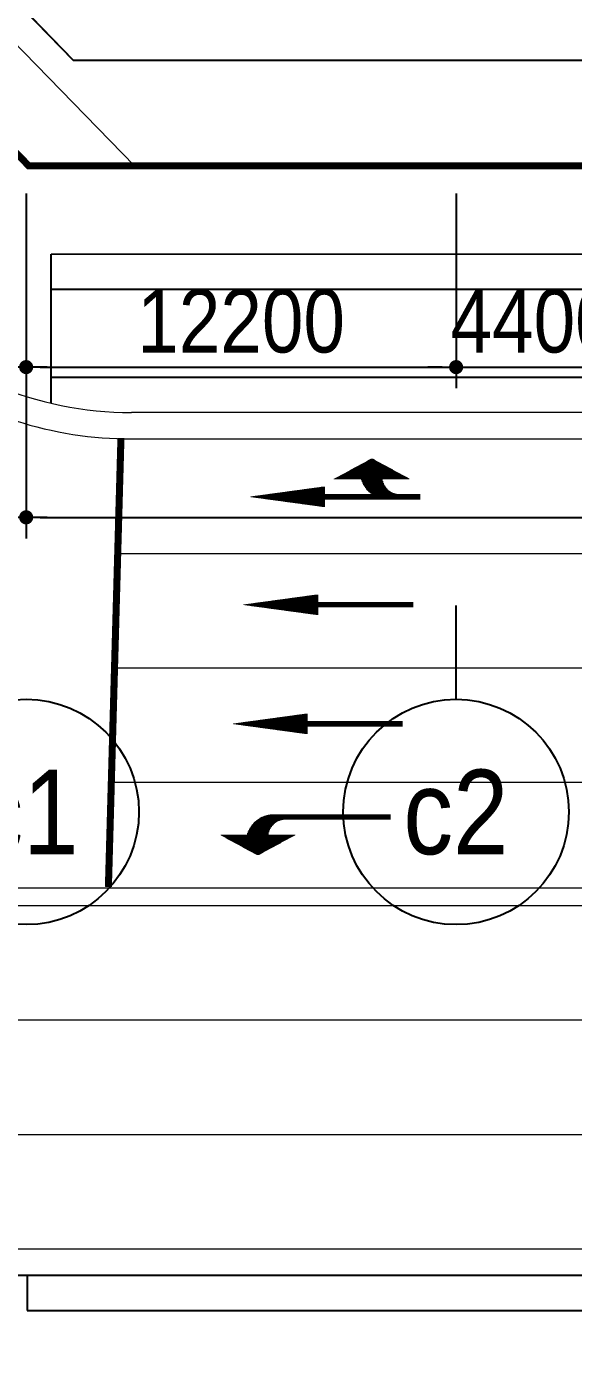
# Model space of a CAD drawing. Header units: millimetres. Extents: x 75184266 to 76346726, y -35850126 to -33679385.
# Drawn here: x 75298497 to 75314012, y -35038862 to -35001126 of the extents above; entities that cross this region are included whole.
import ezdxf
from ezdxf.enums import TextEntityAlignment as Align
from ezdxf.xclip import XClip

# ---------------------------------------------------------------- set-up
doc = ezdxf.new("R2010")
doc.units = ezdxf.units.MM
doc.header["$LTSCALE"] = 50
doc.header["$MEASUREMENT"] = 0
doc.header["$XCLIPFRAME"] = 2
doc.header["$PDMODE"] = 1
doc.header["$PDSIZE"] = -3
for name, pattern in [('PHANTOM2', [1.25, 0.625, -0.125, 0.125, -0.125, 0.125, -0.125]), ('XR-B1$0$XR-지하3층$0$HID1', [2.3, 1.5, -0.8]), ('XR-B1$0$XR-지하3층$0$PHANTOM2', [1.25, 0.625, -0.125, 0.125, -0.125, 0.125, -0.125]), ('XR-지하3층$0$ANYANG1', [11.5, 6, -1, 1, -1.5, 1, -1]), ('XR-지하3층$0$HID1', [2.3, 1.5, -0.8]), ('XR-지하3층$0$L2-2', [2.5, 1, -1.5]), ('XR-지하3층$0$PHANTOM2', [1.25, 0.625, -0.125, 0.125, -0.125, 0.125, -0.125])]:
    doc.linetypes.add(name, pattern=pattern)
doc.layers.get('0').update_dxf_attribs({"linetype": 'CONTINUOUS'})
doc.layers.get('Defpoints').update_dxf_attribs({"color": 51, "linetype": 'CONTINUOUS'})
for name, color, linetype in [('XR-B1$0$XR-지하3층$0$-L-land1', 6, 'CONTINUOUS'), ('XR-지하3층$0$-L-land1', 6, 'CONTINUOUS'), ('XR-지하3층$0$0MARK', 7, 'CONTINUOUS'), ('XR-지하3층$0$보도라인', 7, 'CONTINUOUS')]:
    doc.layers.add(name, color=color, linetype=linetype)
for name, color, linetype, plot in [('XR-B1$0$XR-지하3층$0$DEFPOINT', 142, 'CONTINUOUS', False), ('XR-지하3층$0$DEFPOINT', 142, 'CONTINUOUS', False), ('건축', 8, 'CONTINUOUS', False)]:
    doc.layers.add(name, color=color, linetype=linetype, plot=plot)
for name, color, linetype, lineweight in [('XR-지하3층$0$$-길가장자리선', 7, 'CONTINUOUS', 0), ('XR-지하3층$0$$-정지선', 6, 'CONTINUOUS', 0), ('XR-지하3층$0$$-중앙선', 7, 'CONTINUOUS', 0), ('XR-지하3층$0$$-차로분리', 7, 'CONTINUOUS', 0), ('XR-지하3층$0$0_plan', 7, 'CONTINUOUS', 0)]:
    doc.layers.add(name, color=color, linetype=linetype, lineweight=lineweight)
doc.styles.add('XR-지하3층$0$20110829_평면도_면적조정$0$돋움', font='')
doc.styles.add('XR-지하3층$0$돋움', font='', dxfattribs={"width": 0.9})
doc.styles.get('XR-지하3층$0$20110829_평면도_면적조정$0$돋움').set_extended_font_data('Dotum')
doc.styles.get('XR-지하3층$0$돋움').set_extended_font_data('Dotum')
doc.dimstyles.new('XR-지하3층$0$20110829_평면도_면적조정$0$std_style', dxfattribs={"dimscale": 400, "dimtxt": 3, "dimasz": 1, "dimexe": 1.5, "dimexo": 2, "dimgap": 1, "dimtad": 1, "dimtoh": 1, "dimdec": 0, "dimzin": 0, "dimdsep": 46, "dimtxsty": 'XR-지하3층$0$돋움', "dimblk": 'XR-지하3층$0$20110829_평면도_면적조정$0$01420DDOT01', "dimblk1": 'XR-지하3층$0$20110829_평면도_면적조정$0$01420DDOT01', "dimblk2": 'XR-지하3층$0$20110829_평면도_면적조정$0$01420DDOT01', "dimcen": 2.5, "dimdle": 8, "dimclrd": 256, "dimclre": 256, "dimclrt": 256, "dimadec": 0, "dimazin": 0, "dimtfac": 1, "dimtdec": 0, "dimtix": 1, "dimtmove": 2, "dimatfit": 3, "dimldrblk": 'XR-지하3층$0$20110829_평면도_면적조정$0$_ClosedBlank', "dimfxl": 1, "dimtolj": 1, "dimtzin": 0, "dimlwd": -1, "dimlwe": -1, "dimarcsym": 0})

# ---------------------------------------------------------------- blocks, each defined once
blk = doc.blocks.new('XR-지하3층$0$20110829_평면도_면적조정$0$01420DDOT01')
blk.add_line((-1.5, 0), (1.5, 0))
at = {"const_width": 0.5}
blk.add_lwpolyline([(-0.25, 0, 1), (0.25, 0, 1)], format="xyb", close=True, dxfattribs=at)
blk = doc.blocks.new('*D260')
at = {"layer": 'Defpoints', "color": 0, "transparency": 16777216}
for p in [(75298484, -35005069, 0), (75310684, -35005069, 0), (75310684, -35010796)]:
    blk.add_point(p, dxfattribs=at)
at = {"layer": '건축'}
for p, q in [((75298484, -35005869), (75298484, -35011396)), ((75310684, -35005869), (75310684, -35011396)), ((75298884, -35010796), (75310284, -35010796))]:
    blk.add_line(p, q, dxfattribs=at)
at = {"layer": '건축', "xscale": 400, "yscale": 400, "zscale": 400, "rotation": 180}
blk.add_blockref('XR-지하3층$0$20110829_평면도_면적조정$0$01420DDOT01', (75298484, -35010796), dxfattribs=at)
at = {"layer": '건축', "xscale": 400, "yscale": 400, "zscale": 400}
blk.add_blockref('XR-지하3층$0$20110829_평면도_면적조정$0$01420DDOT01', (75310684, -35010796), dxfattribs=at)
at = {"layer": '건축', "insert": (75304584, -35009494), "char_height": 1800, "attachment_point": 5, "style": 'XR-지하3층$0$돋움'}
blk.add_mtext('\\A1;12200', dxfattribs=at)
blk = doc.blocks.new('XR-지하3층$0$20110829_평면도_면적조정$0$_ClosedBlank')
at = {"color": 0, "linetype": 'ByBlock', "lineweight": -2}
for p, q in [((-1, 0.167), (0, 0)), ((-1, 0.167), (-1, -0.167)), ((0, 0), (-1, -0.167))]:
    blk.add_line(p, q, dxfattribs=at)
blk = doc.blocks.new('*D261')
at = {"layer": 'Defpoints', "color": 0, "transparency": 16777216}
for p in [(75298484, -35005069, 0), (75424584, -35005069, 0), (75424584, -35015062)]:
    blk.add_point(p, dxfattribs=at)
at = {"layer": '건축'}
for p, q in [((75298484, -35005869), (75298484, -35015662)), ((75424584, -35005869), (75424584, -35015662)), ((75298884, -35015062), (75424184, -35015062))]:
    blk.add_line(p, q, dxfattribs=at)
at = {"layer": '건축', "xscale": 400, "yscale": 400, "zscale": 400, "rotation": 180}
blk.add_blockref('XR-지하3층$0$20110829_평면도_면적조정$0$01420DDOT01', (75298484, -35015062), dxfattribs=at)
at = {"layer": '건축', "xscale": 400, "yscale": 400, "zscale": 400}
blk.add_blockref('XR-지하3층$0$20110829_평면도_면적조정$0$01420DDOT01', (75424584, -35015062), dxfattribs=at)
at = {"layer": '건축', "insert": (75361534, -35013761), "char_height": 1800, "attachment_point": 5, "style": 'XR-지하3층$0$돋움'}
blk.add_mtext('\\A1;126100', dxfattribs=at)
blk = doc.blocks.new('*D279')
at = {"layer": 'Defpoints', "color": 0, "transparency": 16777216}
for p in [(75310684, -35005069, 0), (75315084, -35005069, 0), (75315084, -35010796)]:
    blk.add_point(p, dxfattribs=at)
at = {"layer": '건축'}
for p, q in [((75310684, -35005869), (75310684, -35011396)), ((75315084, -35005869), (75315084, -35011396)), ((75310284, -35010796), (75309884, -35010796)), ((75310684, -35010796), (75315084, -35010796)), ((75315484, -35010796), (75315884, -35010796))]:
    blk.add_line(p, q, dxfattribs=at)
at = {"layer": '건축', "xscale": 400, "yscale": 400, "zscale": 400}
blk.add_blockref('XR-지하3층$0$20110829_평면도_면적조정$0$01420DDOT01', (75310684, -35010796), dxfattribs=at)
at = {"layer": '건축', "xscale": 400, "yscale": 400, "zscale": 400, "rotation": 180}
blk.add_blockref('XR-지하3층$0$20110829_평면도_면적조정$0$01420DDOT01', (75315084, -35010796), dxfattribs=at)
at = {"layer": '건축', "insert": (75312884, -35009494), "char_height": 1800, "attachment_point": 5, "style": 'XR-지하3층$0$돋움'}
blk.add_mtext('\\A1;4400', dxfattribs=at)
blk = doc.blocks.new('11111111')
at = {"layer": 'XR-B1$0$XR-지하3층$0$-L-land1', "color": 1, "linetype": 'XR-B1$0$XR-지하3층$0$PHANTOM2', "ltscale": 200, "true_color": 0xfb0404}
blk.add_lwpolyline([(77063562, -34333155), (77066587, -34318155), (77066649, -34281009), (77069707, -34246009), (77069739, -34226894), (76980173, -34220244), (76854435, -34210909, -0.115118), (76806437, -34235824), (76800088, -34243550), (76796571, -34369510), (76803542, -34376679), (76934489, -34376677), (76959481, -34372677), (76989487, -34372677), (77004494, -34373677), (77052897, -34373675), (77063512, -34363078)], format="xyb", close=True, dxfattribs=at)
at = {"layer": 'XR-B1$0$XR-지하3층$0$DEFPOINT', "linetype": 'XR-B1$0$XR-지하3층$0$HID1', "ltscale": 50}
blk.add_lwpolyline([(77060562, -34332853), (77063587, -34317853), (77063649, -34280876), (77066707, -34245876), (77066734, -34229679), (76979951, -34223236), (76855438, -34213992, -0.110486), (76808135, -34238483), (76803058, -34244661), (76799605, -34368327), (76804810, -34373679), (76934251, -34373677), (76959243, -34369677), (76989587, -34369677), (77004594, -34370677), (77051655, -34370675), (77060514, -34361831)], format="xyb", close=True, dxfattribs=at)
blk = doc.blocks.new('*X51')
at = {"color": 0}
for p, q in [((812.6, 945), (817.4, 945)), ((812.9, 946.9), (817.2, 946.9)), ((813.1, 948.8), (816.9, 948.8)), ((813.4, 950.6), (816.7, 950.6)), ((813.6, 952.5), (816.4, 952.5)), ((813.9, 954.4), (816.2, 954.4)), ((814.2, 956.2), (815.9, 956.2)), ((814.4, 958.1), (815.7, 958.1)), ((814.7, 960), (815.4, 960)), ((814.9, 961.9), (815.1, 961.9)), ((807.2, 905.6), (822.8, 905.6)), ((807.5, 907.5), (822.6, 907.5)), ((807.8, 909.4), (822.3, 909.4)), ((808, 911.2), (822, 911.2)), ((808.3, 913.1), (821.8, 913.1)), ((808.5, 915), (821.5, 915)), ((808.8, 916.9), (821.3, 916.9)), ((809, 918.8), (821, 918.8)), ((809.3, 920.6), (820.8, 920.6)), ((809.5, 922.5), (820.5, 922.5)), ((809.8, 924.4), (820.3, 924.4)), ((810.1, 926.2), (820, 926.2)), ((810.3, 928.1), (819.7, 928.1)), ((810.6, 930), (819.5, 930)), ((810.8, 931.9), (819.2, 931.9)), ((811.1, 933.8), (819, 933.8)), ((811.3, 935.6), (818.7, 935.6)), ((811.6, 937.5), (818.5, 937.5)), ((811.9, 939.4), (818.2, 939.4)), ((812.1, 941.2), (818, 941.2)), ((812.4, 943.1), (817.7, 943.1)), ((801.9, 866.2), (828.2, 866.2)), ((802.1, 868.1), (827.9, 868.1)), ((802.4, 870), (827.7, 870)), ((802.6, 871.9), (827.4, 871.9)), ((802.9, 873.8), (827.2, 873.8)), ((803.2, 875.6), (826.9, 875.6)), ((803.4, 877.5), (826.7, 877.5)), ((803.7, 879.4), (826.4, 879.4)), ((803.9, 881.2), (826.1, 881.2)), ((804.2, 883.1), (825.9, 883.1)), ((804.4, 885), (825.6, 885)), ((804.7, 886.9), (825.4, 886.9)), ((804.9, 888.8), (825.1, 888.8)), ((805.2, 890.6), (824.9, 890.6)), ((805.5, 892.5), (824.6, 892.5)), ((805.7, 894.4), (824.3, 894.4)), ((806, 896.2), (824.1, 896.2)), ((806.2, 898.1), (823.8, 898.1)), ((806.5, 900), (823.6, 900)), ((806.7, 901.9), (823.3, 901.9)), ((807, 903.8), (823.1, 903.8)), ((796.5, 826.9), (833.6, 826.9)), ((796.8, 828.7), (833.3, 828.7)), ((797, 830.6), (833, 830.6)), ((797.3, 832.5), (832.8, 832.5)), ((797.5, 834.4), (832.5, 834.4)), ((797.8, 836.2), (832.3, 836.2)), ((798, 838.1), (832, 838.1)), ((798.3, 840), (831.8, 840)), ((798.6, 841.9), (831.5, 841.9)), ((798.8, 843.8), (831.3, 843.8)), ((799.1, 845.6), (831, 845.6)), ((799.3, 847.5), (830.7, 847.5)), ((799.6, 849.4), (830.5, 849.4)), ((799.8, 851.2), (830.2, 851.2)), ((800.1, 853.1), (830, 853.1)), ((800.3, 855), (829.7, 855)), ((800.6, 856.9), (829.5, 856.9)), ((800.9, 858.8), (829.2, 858.8)), ((801.1, 860.6), (829, 860.6)), ((801.4, 862.5), (828.7, 862.5)), ((801.6, 864.4), (828.4, 864.4)), ((791.1, 787.5), (838.9, 787.5)), ((791.4, 789.4), (838.7, 789.4)), ((791.7, 791.2), (838.4, 791.2)), ((791.9, 793.1), (838.2, 793.1)), ((792.2, 795), (837.9, 795)), ((792.4, 796.9), (837.6, 796.9)), ((792.7, 798.7), (837.4, 798.7)), ((792.9, 800.6), (837.1, 800.6)), ((793.2, 802.5), (836.9, 802.5)), ((793.4, 804.4), (836.6, 804.4)), ((793.7, 806.2), (836.4, 806.2)), ((794, 808.1), (836.1, 808.1)), ((794.2, 810), (835.9, 810)), ((794.5, 811.9), (835.6, 811.9)), ((794.7, 813.7), (835.3, 813.7)), ((795, 815.6), (835.1, 815.6)), ((795.2, 817.5), (834.8, 817.5)), ((795.5, 819.4), (834.6, 819.4)), ((795.7, 821.2), (834.3, 821.2)), ((796, 823.1), (834.1, 823.1)), ((796.3, 825), (833.8, 825)), ((785.8, 748.1), (844.3, 748.1)), ((786, 750), (844, 750)), ((786.3, 751.9), (843.8, 751.9)), ((786.5, 753.8), (843.5, 753.8)), ((786.8, 755.6), (843.3, 755.6)), ((787, 757.5), (843, 757.5)), ((787.3, 759.4), (842.8, 759.4)), ((787.6, 761.2), (842.5, 761.2)), ((787.8, 763.1), (842.2, 763.1)), ((788.1, 765), (842, 765)), ((788.3, 766.9), (841.7, 766.9)), ((788.6, 768.8), (841.5, 768.8)), ((788.8, 770.6), (841.2, 770.6)), ((789.1, 772.5), (841, 772.5)), ((789.4, 774.4), (840.7, 774.4)), ((789.6, 776.2), (840.5, 776.2)), ((789.9, 778.1), (840.2, 778.1)), ((790.1, 780), (839.9, 780)), ((790.4, 781.9), (839.7, 781.9)), ((790.6, 783.8), (839.4, 783.8)), ((790.9, 785.6), (839.2, 785.6)), ((785.3, 744.4), (844.8, 744.4)), ((785.5, 746.2), (844.5, 746.2)), ((807.5, 742.5), (822.5, 742.5)), ((807.5, 740.6), (822.5, 740.6)), ((807.5, 738.8), (822.5, 738.8)), ((807.5, 736.9), (822.5, 736.9)), ((807.5, 735), (822.5, 735)), ((807.5, 733.1), (822.5, 733.1)), ((807.5, 731.2), (822.5, 731.2)), ((807.5, 729.4), (822.5, 729.4)), ((807.5, 727.5), (822.5, 727.5)), ((807.5, 725.6), (822.5, 725.6)), ((807.5, 723.7), (822.5, 723.7)), ((807.5, 721.9), (822.5, 721.9)), ((807.5, 720), (822.5, 720)), ((807.5, 718.1), (822.5, 718.1)), ((807.5, 716.2), (822.5, 716.2)), ((807.5, 714.4), (822.5, 714.4)), ((807.5, 712.5), (822.5, 712.5)), ((807.5, 710.6), (822.5, 710.6)), ((807.5, 708.8), (822.5, 708.8)), ((807.5, 706.9), (822.5, 706.9)), ((807.5, 705), (822.5, 705)), ((807.5, 703.1), (822.5, 703.1)), ((807.5, 701.2), (822.5, 701.2)), ((807.5, 699.4), (822.5, 699.4)), ((807.5, 697.5), (822.5, 697.5)), ((807.5, 695.6), (822.5, 695.6)), ((807.5, 693.8), (822.5, 693.8)), ((807.5, 691.9), (822.5, 691.9)), ((807.5, 690), (822.5, 690)), ((807.5, 688.1), (822.5, 688.1)), ((807.5, 686.2), (822.5, 686.2)), ((807.5, 684.4), (822.5, 684.4)), ((807.5, 682.5), (822.5, 682.5)), ((807.5, 680.6), (822.5, 680.6)), ((807.5, 678.8), (822.5, 678.8)), ((807.5, 676.9), (822.5, 676.9)), ((807.5, 675), (822.5, 675)), ((807.5, 673.1), (822.5, 673.1)), ((807.5, 671.2), (822.5, 671.2)), ((807.5, 669.4), (822.5, 669.4)), ((807.5, 667.5), (822.5, 667.5)), ((807.5, 665.6), (822.5, 665.6)), ((807.5, 663.8), (822.5, 663.8)), ((807.5, 661.9), (822.5, 661.9)), ((807.5, 660), (822.5, 660)), ((807.5, 658.1), (822.5, 658.1)), ((807.5, 656.2), (822.5, 656.2)), ((807.5, 654.4), (822.5, 654.4)), ((807.5, 652.5), (822.5, 652.5)), ((807.5, 650.6), (822.5, 650.6)), ((807.5, 648.7), (822.5, 648.7)), ((807.5, 646.9), (822.5, 646.9)), ((807.5, 645), (822.5, 645)), ((807.5, 643.1), (822.5, 643.1)), ((807.5, 641.2), (822.5, 641.2)), ((807.5, 639.4), (822.5, 639.4)), ((807.5, 637.5), (822.5, 637.5)), ((807.5, 635.6), (822.5, 635.6)), ((807.5, 633.8), (822.5, 633.8)), ((807.5, 631.9), (822.5, 631.9)), ((807.5, 630), (822.5, 630)), ((807.5, 628.1), (822.5, 628.1)), ((807.5, 626.2), (822.5, 626.2)), ((807.5, 624.4), (822.5, 624.4)), ((807.5, 622.5), (822.5, 622.5)), ((807.5, 620.6), (822.5, 620.6)), ((807.5, 618.8), (822.5, 618.8)), ((807.5, 616.9), (822.5, 616.9)), ((807.5, 615), (822.5, 615)), ((807.5, 613.1), (822.5, 613.1)), ((807.5, 611.2), (822.5, 611.2)), ((807.5, 609.4), (822.5, 609.4)), ((807.5, 607.5), (822.5, 607.5)), ((807.5, 605.6), (822.5, 605.6)), ((807.5, 603.8), (822.5, 603.8)), ((807.5, 601.9), (822.5, 601.9)), ((807.5, 600), (822.5, 600)), ((807.5, 598.1), (822.5, 598.1)), ((807.5, 596.2), (822.5, 596.2)), ((807.5, 594.4), (822.5, 594.4)), ((807.5, 592.5), (822.5, 592.5)), ((807.5, 590.6), (822.5, 590.6)), ((807.5, 588.8), (822.5, 588.8)), ((807.5, 586.9), (822.5, 586.9)), ((807.5, 585), (822.5, 585)), ((807.5, 583.1), (822.5, 583.1)), ((807.5, 581.2), (822.5, 581.2)), ((807.5, 579.4), (822.5, 579.4)), ((807.5, 577.5), (822.5, 577.5)), ((807.5, 575.6), (822.5, 575.6)), ((807.5, 573.7), (822.5, 573.7)), ((807.5, 571.9), (822.5, 571.9)), ((807.5, 570), (822.5, 570)), ((807.5, 568.1), (822.5, 568.1)), ((807.5, 566.2), (822.5, 566.2)), ((807.5, 564.4), (822.5, 564.4)), ((807.5, 562.5), (822.5, 562.5)), ((807.5, 560.6), (822.5, 560.6)), ((807.5, 558.8), (822.5, 558.8)), ((807.5, 556.9), (822.5, 556.9)), ((807.5, 555), (822.5, 555)), ((807.5, 553.1), (822.5, 553.1)), ((807.5, 551.2), (822.5, 551.2)), ((807.5, 549.4), (822.5, 549.4)), ((807.5, 547.5), (822.5, 547.5)), ((807.5, 545.6), (822.5, 545.6)), ((807.5, 543.8), (822.5, 543.8)), ((807.5, 541.9), (822.5, 541.9)), ((807.5, 540), (822.5, 540)), ((807.5, 538.1), (822.5, 538.1)), ((807.5, 536.2), (822.5, 536.2)), ((807.5, 534.4), (822.5, 534.4)), ((807.5, 532.5), (822.5, 532.5)), ((807.5, 530.6), (822.5, 530.6)), ((807.5, 528.8), (822.5, 528.8)), ((807.5, 526.9), (822.5, 526.9)), ((807.5, 525), (822.5, 525)), ((807.5, 523.1), (822.5, 523.1)), ((807.5, 521.2), (822.5, 521.2)), ((807.5, 519.4), (822.5, 519.4)), ((807.5, 517.5), (822.5, 517.5)), ((807.5, 515.6), (822.5, 515.6)), ((807.5, 513.8), (822.5, 513.8)), ((807.5, 511.9), (822.5, 511.9)), ((807.5, 510), (822.5, 510)), ((807.5, 508.1), (822.5, 508.1)), ((807.5, 506.2), (822.5, 506.2)), ((807.5, 504.4), (822.5, 504.4)), ((807.5, 502.5), (822.5, 502.5)), ((807.5, 500.6), (822.5, 500.6)), ((807.5, 498.7), (822.5, 498.7)), ((807.5, 496.9), (822.5, 496.9)), ((807.5, 495), (822.5, 495)), ((807.5, 493.1), (822.5, 493.1)), ((807.5, 491.2), (822.5, 491.2)), ((807.5, 489.4), (822.5, 489.4)), ((807.5, 487.5), (822.5, 487.5)), ((807.5, 485.6), (822.5, 485.6)), ((807.5, 483.8), (822.5, 483.8)), ((807.5, 481.9), (822.5, 481.9)), ((807.5, 480), (822.5, 480)), ((807.5, 478.1), (822.5, 478.1)), ((807.5, 476.2), (822.5, 476.2)), ((807.5, 474.4), (822.5, 474.4)), ((807.5, 472.5), (822.5, 472.5)), ((807.5, 470.6), (822.5, 470.6)), ((807.5, 468.8), (822.5, 468.8)), ((807.5, 466.9), (822.5, 466.9)), ((807.5, 465), (822.5, 465)), ((807.5, 463.1), (822.5, 463.1))]:
    blk.add_line(p, q, dxfattribs=at)
blk = doc.blocks.new('*X53')
at = {"color": 0}
for p, q in [((1263.5, 961.9), (1264, 961.9)), ((1263.5, 960), (1265, 960)), ((1263.5, 958.1), (1266, 958.1)), ((1263.5, 956.2), (1267.1, 956.2)), ((1263.5, 954.4), (1268.1, 954.4)), ((1263.5, 952.5), (1269.1, 952.5)), ((1263.5, 950.6), (1270.1, 950.6)), ((1263.5, 948.8), (1271.1, 948.8)), ((1263.5, 946.9), (1272.2, 946.9)), ((1263.5, 945), (1273.2, 945)), ((1263.5, 943.1), (1274.2, 943.1)), ((1263.5, 941.2), (1275.2, 941.2)), ((1263.5, 939.4), (1276.3, 939.4)), ((1263.5, 937.5), (1277.3, 937.5)), ((1263.5, 935.6), (1278.3, 935.6)), ((1263.5, 933.8), (1279.3, 933.8)), ((1263.5, 931.9), (1280.4, 931.9)), ((1263.5, 930), (1281.4, 930)), ((1263.5, 928.1), (1282.4, 928.1)), ((1263.5, 926.2), (1283.4, 926.2)), ((1263.5, 924.4), (1284.4, 924.4)), ((1263.5, 922.5), (1285.5, 922.5)), ((1263.5, 920.6), (1286.5, 920.6)), ((1263.5, 918.8), (1287.5, 918.8)), ((1263.5, 916.9), (1288.5, 916.9)), ((1263.5, 915), (1289.6, 915)), ((1263.5, 913.1), (1290.6, 913.1)), ((1263.5, 911.2), (1291.6, 911.2)), ((1263.5, 909.4), (1292.6, 909.4)), ((1263.5, 907.5), (1293.6, 907.5)), ((1263.5, 905.6), (1294.7, 905.6)), ((1232.4, 866.2), (1316.1, 866.2)), ((1234.7, 868.1), (1315.1, 868.1)), ((1237.1, 870), (1314.1, 870)), ((1239.8, 871.9), (1313.1, 871.9)), ((1242.8, 873.8), (1312.1, 873.8)), ((1246, 875.6), (1311, 875.6)), ((1249.7, 877.5), (1310, 877.5)), ((1253.8, 879.4), (1309, 879.4)), ((1258.8, 881.2), (1308, 881.2)), ((1263.5, 903.8), (1295.7, 903.8)), ((1263.5, 901.9), (1296.7, 901.9)), ((1263.5, 900), (1297.7, 900)), ((1263.5, 898.1), (1298.8, 898.1)), ((1263.5, 896.2), (1299.8, 896.2)), ((1263.5, 894.4), (1300.8, 894.4)), ((1263.5, 892.5), (1301.8, 892.5)), ((1263.5, 890.6), (1302.9, 890.6)), ((1263.5, 888.8), (1303.9, 888.8)), ((1263.5, 886.9), (1304.9, 886.9)), ((1263.5, 885), (1305.9, 885)), ((1263.5, 883.1), (1306.9, 883.1)), ((1206.8, 826.9), (1309.4, 826.9)), ((1207.4, 828.7), (1310.5, 828.7)), ((1208, 830.6), (1311.5, 830.6)), ((1208.7, 832.5), (1312.5, 832.5)), ((1209.4, 834.4), (1313.5, 834.4)), ((1210.2, 836.2), (1314.6, 836.2)), ((1211, 838.1), (1315.6, 838.1)), ((1211.9, 840), (1316.6, 840)), ((1212.9, 841.9), (1317.6, 841.9)), ((1213.9, 843.8), (1318.6, 843.8)), ((1214.9, 845.6), (1319.7, 845.6)), ((1216.1, 847.5), (1320.7, 847.5)), ((1217.3, 849.4), (1321.7, 849.4)), ((1218.6, 851.2), (1322.7, 851.2)), ((1220, 853.1), (1323.3, 853.1)), ((1221.4, 855), (1322.3, 855)), ((1223, 856.9), (1321.3, 856.9)), ((1224.6, 858.8), (1320.2, 858.8)), ((1226.4, 860.6), (1319.2, 860.6)), ((1228.2, 862.5), (1318.2, 862.5)), ((1230.2, 864.4), (1317.2, 864.4)), ((1203.5, 804.4), (1229.7, 804.4)), ((1203.5, 802.5), (1228.3, 802.5)), ((1203.5, 800.6), (1226.9, 800.6)), ((1203.5, 798.7), (1225.8, 798.7)), ((1203.5, 796.9), (1224.7, 796.9)), ((1203.5, 795), (1223.7, 795)), ((1203.5, 793.1), (1222.8, 793.1)), ((1203.5, 791.2), (1222, 791.2)), ((1203.5, 789.4), (1221.3, 789.4)), ((1203.5, 787.5), (1220.7, 787.5)), ((1203.6, 808.1), (1233.1, 808.1)), ((1203.6, 806.2), (1231.3, 806.2)), ((1203.7, 810), (1235, 810)), ((1203.9, 811.9), (1237.2, 811.9)), ((1204.1, 813.7), (1239.7, 813.7)), ((1204.4, 815.6), (1242.5, 815.6)), ((1204.7, 817.5), (1245.9, 817.5)), ((1205, 819.4), (1250, 819.4)), ((1205.4, 821.2), (1255.7, 821.2)), ((1205.8, 823.1), (1307.4, 823.1)), ((1206.3, 825), (1308.4, 825)), ((1263.5, 821.2), (1306.4, 821.2)), ((1263.5, 819.4), (1305.4, 819.4)), ((1263.5, 817.5), (1304.3, 817.5)), ((1263.5, 815.6), (1303.3, 815.6)), ((1263.5, 813.7), (1302.3, 813.7)), ((1263.5, 811.9), (1301.3, 811.9)), ((1263.5, 810), (1300.2, 810)), ((1263.5, 808.1), (1299.2, 808.1)), ((1263.5, 806.2), (1298.2, 806.2)), ((1263.5, 804.4), (1297.2, 804.4)), ((1263.5, 802.5), (1296.1, 802.5)), ((1263.5, 800.6), (1295.1, 800.6)), ((1263.5, 798.7), (1294.1, 798.7)), ((1263.5, 796.9), (1293.1, 796.9)), ((1263.5, 795), (1292.1, 795)), ((1263.5, 793.1), (1291, 793.1)), ((1263.5, 791.2), (1290, 791.2)), ((1263.5, 789.4), (1289, 789.4)), ((1263.5, 787.5), (1288, 787.5)), ((1203.5, 785.6), (1220.2, 785.6)), ((1203.5, 783.8), (1219.7, 783.8)), ((1203.5, 781.9), (1219.4, 781.9)), ((1203.5, 780), (1219, 780)), ((1203.5, 778.1), (1218.8, 778.1)), ((1203.5, 776.2), (1218.7, 776.2)), ((1203.5, 774.4), (1218.6, 774.4)), ((1203.5, 772.5), (1218.5, 772.5)), ((1203.5, 770.6), (1218.5, 770.6)), ((1203.5, 768.8), (1218.5, 768.8)), ((1203.5, 766.9), (1218.5, 766.9)), ((1203.5, 765), (1218.5, 765)), ((1203.5, 763.1), (1218.5, 763.1)), ((1203.5, 761.2), (1218.5, 761.2)), ((1203.5, 759.4), (1218.5, 759.4)), ((1203.5, 757.5), (1218.5, 757.5)), ((1203.5, 755.6), (1218.5, 755.6)), ((1203.5, 753.8), (1218.5, 753.8)), ((1203.5, 751.9), (1218.5, 751.9)), ((1203.5, 750), (1218.5, 750)), ((1203.5, 748.1), (1218.5, 748.1)), ((1263.5, 785.6), (1286.9, 785.6)), ((1263.5, 783.8), (1285.9, 783.8)), ((1263.5, 781.9), (1284.9, 781.9)), ((1263.5, 780), (1283.9, 780)), ((1263.5, 778.1), (1282.9, 778.1)), ((1263.5, 776.2), (1281.8, 776.2)), ((1263.5, 774.4), (1280.8, 774.4)), ((1263.5, 772.5), (1279.8, 772.5)), ((1263.5, 770.6), (1278.8, 770.6)), ((1263.5, 768.8), (1277.7, 768.8)), ((1263.5, 766.9), (1276.7, 766.9)), ((1263.5, 765), (1275.7, 765)), ((1263.5, 763.1), (1274.7, 763.1)), ((1263.5, 761.2), (1273.6, 761.2)), ((1263.5, 759.4), (1272.6, 759.4)), ((1263.5, 757.5), (1271.6, 757.5)), ((1263.5, 755.6), (1270.6, 755.6)), ((1263.5, 753.8), (1269.6, 753.8)), ((1263.5, 751.9), (1268.5, 751.9)), ((1263.5, 750), (1267.5, 750)), ((1263.5, 748.1), (1266.5, 748.1)), ((1203.5, 746.2), (1218.5, 746.2)), ((1203.5, 744.4), (1218.5, 744.4)), ((1203.5, 742.5), (1218.5, 742.5)), ((1203.5, 740.6), (1218.5, 740.6)), ((1203.5, 738.8), (1218.5, 738.8)), ((1203.5, 736.9), (1218.5, 736.9)), ((1203.5, 735), (1218.5, 735)), ((1203.5, 733.1), (1218.5, 733.1)), ((1203.5, 731.2), (1218.5, 731.2)), ((1203.5, 729.4), (1218.5, 729.4)), ((1203.5, 727.5), (1218.5, 727.5)), ((1203.5, 725.6), (1218.5, 725.6)), ((1203.5, 723.7), (1218.5, 723.7)), ((1203.5, 721.9), (1218.5, 721.9)), ((1203.5, 720), (1218.5, 720)), ((1203.5, 718.1), (1218.5, 718.1)), ((1203.5, 716.2), (1218.5, 716.2)), ((1203.5, 714.4), (1218.5, 714.4)), ((1203.5, 712.5), (1218.5, 712.5)), ((1203.5, 710.6), (1218.5, 710.6)), ((1203.5, 708.8), (1218.5, 708.8)), ((1263.5, 746.2), (1265.5, 746.2)), ((1263.5, 744.4), (1264.4, 744.4)), ((1203.5, 706.9), (1218.5, 706.9)), ((1203.5, 705), (1218.5, 705)), ((1203.5, 703.1), (1218.5, 703.1)), ((1203.5, 701.2), (1218.5, 701.2)), ((1203.5, 699.4), (1218.5, 699.4)), ((1203.5, 697.5), (1218.5, 697.5)), ((1203.5, 695.6), (1218.5, 695.6)), ((1203.5, 693.8), (1218.5, 693.8)), ((1203.5, 691.9), (1218.5, 691.9)), ((1203.5, 690), (1218.5, 690)), ((1203.5, 688.1), (1218.5, 688.1)), ((1203.5, 686.2), (1218.5, 686.2)), ((1203.5, 684.4), (1218.5, 684.4)), ((1203.5, 682.5), (1218.5, 682.5)), ((1203.5, 680.6), (1218.5, 680.6)), ((1203.5, 678.8), (1218.5, 678.8)), ((1203.5, 676.9), (1218.5, 676.9)), ((1203.5, 675), (1218.5, 675)), ((1203.5, 673.1), (1218.5, 673.1)), ((1203.5, 671.2), (1218.5, 671.2)), ((1203.5, 669.4), (1218.5, 669.4)), ((1203.5, 667.5), (1218.5, 667.5)), ((1203.5, 665.6), (1218.5, 665.6)), ((1203.5, 663.8), (1218.5, 663.8)), ((1203.5, 661.9), (1218.5, 661.9)), ((1203.5, 660), (1218.5, 660)), ((1203.5, 658.1), (1218.5, 658.1)), ((1203.5, 656.2), (1218.5, 656.2)), ((1203.5, 654.4), (1218.5, 654.4)), ((1203.5, 652.5), (1218.5, 652.5)), ((1203.5, 650.6), (1218.5, 650.6)), ((1203.5, 648.7), (1218.5, 648.7)), ((1203.5, 646.9), (1218.5, 646.9)), ((1203.5, 645), (1218.5, 645)), ((1203.5, 643.1), (1218.5, 643.1)), ((1203.5, 641.2), (1218.5, 641.2)), ((1203.5, 639.4), (1218.5, 639.4)), ((1203.5, 637.5), (1218.5, 637.5)), ((1203.5, 635.6), (1218.5, 635.6)), ((1203.5, 633.8), (1218.5, 633.8)), ((1203.5, 631.9), (1218.5, 631.9)), ((1203.5, 630), (1218.5, 630)), ((1203.5, 628.1), (1218.5, 628.1)), ((1203.5, 626.2), (1218.5, 626.2)), ((1203.5, 624.4), (1218.5, 624.4)), ((1203.5, 622.5), (1218.5, 622.5)), ((1203.5, 620.6), (1218.5, 620.6)), ((1203.5, 618.8), (1218.5, 618.8)), ((1203.5, 616.9), (1218.5, 616.9)), ((1203.5, 615), (1218.5, 615)), ((1203.5, 613.1), (1218.5, 613.1)), ((1203.5, 611.2), (1218.5, 611.2)), ((1203.5, 609.4), (1218.5, 609.4)), ((1203.5, 607.5), (1218.5, 607.5)), ((1203.5, 605.6), (1218.5, 605.6)), ((1203.5, 603.8), (1218.5, 603.8)), ((1203.5, 601.9), (1218.5, 601.9)), ((1203.5, 600), (1218.5, 600)), ((1203.5, 598.1), (1218.5, 598.1)), ((1203.5, 596.2), (1218.5, 596.2)), ((1203.5, 594.4), (1218.5, 594.4)), ((1203.5, 592.5), (1218.5, 592.5)), ((1203.5, 590.6), (1218.5, 590.6)), ((1203.5, 588.8), (1218.5, 588.8)), ((1203.5, 586.9), (1218.5, 586.9)), ((1203.5, 585), (1218.5, 585)), ((1203.5, 583.1), (1218.5, 583.1)), ((1203.5, 581.2), (1218.5, 581.2)), ((1203.5, 579.4), (1218.5, 579.4)), ((1203.5, 577.5), (1218.5, 577.5)), ((1203.5, 575.6), (1218.5, 575.6)), ((1203.5, 573.7), (1218.5, 573.7)), ((1203.5, 571.9), (1218.5, 571.9)), ((1203.5, 570), (1218.5, 570)), ((1203.5, 568.1), (1218.5, 568.1)), ((1203.5, 566.2), (1218.5, 566.2)), ((1203.5, 564.4), (1218.5, 564.4)), ((1203.5, 562.5), (1218.5, 562.5)), ((1203.5, 560.6), (1218.5, 560.6)), ((1203.5, 558.8), (1218.5, 558.8)), ((1203.5, 556.9), (1218.5, 556.9)), ((1203.5, 555), (1218.5, 555)), ((1203.5, 553.1), (1218.5, 553.1)), ((1203.5, 551.2), (1218.5, 551.2)), ((1203.5, 549.4), (1218.5, 549.4)), ((1203.5, 547.5), (1218.5, 547.5)), ((1203.5, 545.6), (1218.5, 545.6)), ((1203.5, 543.8), (1218.5, 543.8)), ((1203.5, 541.9), (1218.5, 541.9)), ((1203.5, 540), (1218.5, 540)), ((1203.5, 538.1), (1218.5, 538.1)), ((1203.5, 536.2), (1218.5, 536.2)), ((1203.5, 534.4), (1218.5, 534.4)), ((1203.5, 532.5), (1218.5, 532.5)), ((1203.5, 530.6), (1218.5, 530.6)), ((1203.5, 528.8), (1218.5, 528.8)), ((1203.5, 526.9), (1218.5, 526.9)), ((1203.5, 525), (1218.5, 525)), ((1203.5, 523.1), (1218.5, 523.1)), ((1203.5, 521.2), (1218.5, 521.2)), ((1203.5, 519.4), (1218.5, 519.4)), ((1203.5, 517.5), (1218.5, 517.5)), ((1203.5, 515.6), (1218.5, 515.6)), ((1203.5, 513.8), (1218.5, 513.8)), ((1203.5, 511.9), (1218.5, 511.9)), ((1203.5, 510), (1218.5, 510)), ((1203.5, 508.1), (1218.5, 508.1)), ((1203.5, 506.2), (1218.5, 506.2)), ((1203.5, 504.4), (1218.5, 504.4)), ((1203.5, 502.5), (1218.5, 502.5)), ((1203.5, 500.6), (1218.5, 500.6)), ((1203.5, 498.7), (1218.5, 498.7)), ((1203.5, 496.9), (1218.5, 496.9)), ((1203.5, 495), (1218.5, 495)), ((1203.5, 493.1), (1218.5, 493.1)), ((1203.5, 491.2), (1218.5, 491.2)), ((1203.5, 489.4), (1218.5, 489.4)), ((1203.5, 487.5), (1218.5, 487.5)), ((1203.5, 485.6), (1218.5, 485.6)), ((1203.5, 483.8), (1218.5, 483.8)), ((1203.5, 481.9), (1218.5, 481.9)), ((1203.5, 480), (1218.5, 480)), ((1203.5, 478.1), (1218.5, 478.1)), ((1203.5, 476.2), (1218.5, 476.2)), ((1203.5, 474.4), (1218.5, 474.4)), ((1203.5, 472.5), (1218.5, 472.5)), ((1203.5, 470.6), (1218.5, 470.6)), ((1203.5, 468.8), (1218.5, 468.8)), ((1203.5, 466.9), (1218.5, 466.9)), ((1203.5, 465), (1218.5, 465)), ((1203.5, 463.1), (1218.5, 463.1))]:
    blk.add_line(p, q, dxfattribs=at)
blk = doc.blocks.new('*X52')
at = {"color": 0}
for p, q in [((991.1, 945), (995.9, 945)), ((991.4, 946.9), (995.7, 946.9)), ((991.6, 948.8), (995.4, 948.8)), ((991.9, 950.6), (995.2, 950.6)), ((992.1, 952.5), (994.9, 952.5)), ((992.4, 954.4), (994.7, 954.4)), ((992.6, 956.2), (994.4, 956.2)), ((992.9, 958.1), (994.1, 958.1)), ((993.2, 960), (993.9, 960)), ((993.4, 961.9), (993.6, 961.9)), ((985.7, 905.6), (1001.3, 905.6)), ((986, 907.5), (1001, 907.5)), ((986.2, 909.4), (1000.8, 909.4)), ((986.5, 911.2), (1000.5, 911.2)), ((986.8, 913.1), (1000.3, 913.1)), ((987, 915), (1000, 915)), ((987.3, 916.9), (999.8, 916.9)), ((987.5, 918.8), (999.5, 918.8)), ((987.8, 920.6), (999.3, 920.6)), ((988, 922.5), (999, 922.5)), ((988.3, 924.4), (998.7, 924.4)), ((988.5, 926.2), (998.5, 926.2)), ((988.8, 928.1), (998.2, 928.1)), ((989.1, 930), (998, 930)), ((989.3, 931.9), (997.7, 931.9)), ((989.6, 933.8), (997.5, 933.8)), ((989.8, 935.6), (997.2, 935.6)), ((990.1, 937.5), (997, 937.5)), ((990.3, 939.4), (996.7, 939.4)), ((990.6, 941.2), (996.4, 941.2)), ((990.8, 943.1), (996.2, 943.1)), ((980.4, 866.2), (1006.7, 866.2)), ((980.6, 868.1), (1006.4, 868.1)), ((980.9, 870), (1006.2, 870)), ((981.1, 871.9), (1005.9, 871.9)), ((981.4, 873.8), (1005.7, 873.8)), ((981.6, 875.6), (1005.4, 875.6)), ((981.9, 877.5), (1005.1, 877.5)), ((982.2, 879.4), (1004.9, 879.4)), ((982.4, 881.2), (1004.6, 881.2)), ((982.7, 883.1), (1004.4, 883.1)), ((982.9, 885), (1004.1, 885)), ((983.2, 886.9), (1003.9, 886.9)), ((983.4, 888.8), (1003.6, 888.8)), ((983.7, 890.6), (1003.3, 890.6)), ((983.9, 892.5), (1003.1, 892.5)), ((984.2, 894.4), (1002.8, 894.4)), ((984.5, 896.2), (1002.6, 896.2)), ((984.7, 898.1), (1002.3, 898.1)), ((985, 900), (1002.1, 900)), ((985.2, 901.9), (1001.8, 901.9)), ((985.5, 903.8), (1001.6, 903.8)), ((975, 826.9), (1012, 826.9)), ((975.3, 828.7), (1011.8, 828.7)), ((975.5, 830.6), (1011.5, 830.6)), ((975.8, 832.5), (1011.3, 832.5)), ((976, 834.4), (1011, 834.4)), ((976.3, 836.2), (1010.8, 836.2)), ((976.5, 838.1), (1010.5, 838.1)), ((976.8, 840), (1010.3, 840)), ((977, 841.9), (1010, 841.9)), ((977.3, 843.8), (1009.7, 843.8)), ((977.6, 845.6), (1009.5, 845.6)), ((977.8, 847.5), (1009.2, 847.5)), ((978.1, 849.4), (1009, 849.4)), ((978.3, 851.2), (1008.7, 851.2)), ((978.6, 853.1), (1008.5, 853.1)), ((978.8, 855), (1008.2, 855)), ((979.1, 856.9), (1008, 856.9)), ((979.3, 858.8), (1007.7, 858.8)), ((979.6, 860.6), (1007.4, 860.6)), ((979.9, 862.5), (1007.2, 862.5)), ((980.1, 864.4), (1006.9, 864.4)), ((969.6, 787.5), (1017.4, 787.5)), ((969.9, 789.4), (1017.2, 789.4)), ((970.1, 791.2), (1016.9, 791.2)), ((970.4, 793.1), (1016.6, 793.1)), ((970.7, 795), (1016.4, 795)), ((970.9, 796.9), (1016.1, 796.9)), ((971.2, 798.7), (1015.9, 798.7)), ((971.4, 800.6), (1015.6, 800.6)), ((971.7, 802.5), (1015.4, 802.5)), ((971.9, 804.4), (1015.1, 804.4)), ((972.2, 806.2), (1014.9, 806.2)), ((972.4, 808.1), (1014.6, 808.1)), ((972.7, 810), (1014.3, 810)), ((973, 811.9), (1014.1, 811.9)), ((973.2, 813.7), (1013.8, 813.7)), ((973.5, 815.6), (1013.6, 815.6)), ((973.7, 817.5), (1013.3, 817.5)), ((974, 819.4), (1013.1, 819.4)), ((974.2, 821.2), (1012.8, 821.2)), ((974.5, 823.1), (1012.6, 823.1)), ((974.7, 825), (1012.3, 825)), ((964.3, 748.1), (1022.8, 748.1)), ((964.5, 750), (1022.5, 750)), ((964.8, 751.9), (1022.3, 751.9)), ((965, 753.8), (1022, 753.8)), ((965.3, 755.6), (1021.8, 755.6)), ((965.5, 757.5), (1021.5, 757.5)), ((965.8, 759.4), (1021.2, 759.4)), ((966, 761.2), (1021, 761.2)), ((966.3, 763.1), (1020.7, 763.1)), ((966.6, 765), (1020.5, 765)), ((966.8, 766.9), (1020.2, 766.9)), ((967.1, 768.8), (1020, 768.8)), ((967.3, 770.6), (1019.7, 770.6)), ((967.6, 772.5), (1019.5, 772.5)), ((967.8, 774.4), (1019.2, 774.4)), ((968.1, 776.2), (1018.9, 776.2)), ((968.3, 778.1), (1018.7, 778.1)), ((968.6, 780), (1018.4, 780)), ((968.9, 781.9), (1018.2, 781.9)), ((969.1, 783.8), (1017.9, 783.8)), ((969.4, 785.6), (1017.7, 785.6)), ((963.7, 744.4), (1023.3, 744.4)), ((964, 746.2), (1023, 746.2)), ((986, 742.5), (1001, 742.5)), ((986, 740.6), (1001, 740.6)), ((986, 738.8), (1001, 738.8)), ((986, 736.9), (1001, 736.9)), ((986, 735), (1001, 735)), ((986, 733.1), (1001, 733.1)), ((986, 731.2), (1001, 731.2)), ((986, 729.4), (1001, 729.4)), ((986, 727.5), (1001, 727.5)), ((986, 725.6), (1001, 725.6)), ((986, 723.7), (1001, 723.7)), ((986, 721.9), (1001, 721.9)), ((986, 720), (1001, 720)), ((986, 718.1), (1001, 718.1)), ((986, 716.2), (1001, 716.2)), ((986, 714.4), (1001, 714.4)), ((986, 712.5), (1001, 712.5)), ((986, 710.6), (1001, 710.6)), ((986, 708.8), (1001, 708.8)), ((1046, 712.5), (1046.2, 712.5)), ((1046, 710.6), (1047.3, 710.6)), ((1046, 708.8), (1048.3, 708.8)), ((986, 706.9), (1001, 706.9)), ((986, 705), (1001, 705)), ((986, 703.1), (1001, 703.1)), ((986, 701.2), (1001, 701.2)), ((986, 699.4), (1001, 699.4)), ((986, 697.5), (1001, 697.5)), ((986, 695.6), (1001, 695.6)), ((986, 693.8), (1001, 693.8)), ((986, 691.9), (1001, 691.9)), ((986, 690), (1001, 690)), ((986, 688.1), (1001, 688.1)), ((986, 686.2), (1001, 686.2)), ((986, 684.4), (1001, 684.4)), ((986, 682.5), (1001, 682.5)), ((986, 680.6), (1001, 680.6)), ((986, 678.8), (1001, 678.8)), ((986, 676.9), (1001, 676.9)), ((986, 675), (1001, 675)), ((986, 673.1), (1001, 673.1)), ((986, 671.2), (1001, 671.2)), ((986, 669.4), (1001, 669.4)), ((1046, 706.9), (1049.3, 706.9)), ((1046, 705), (1050.3, 705)), ((1046, 703.1), (1051.4, 703.1)), ((1046, 701.2), (1052.4, 701.2)), ((1046, 699.4), (1053.4, 699.4)), ((1046, 697.5), (1054.4, 697.5)), ((1046, 695.6), (1055.4, 695.6)), ((1046, 693.8), (1056.5, 693.8)), ((1046, 691.9), (1057.5, 691.9)), ((1046, 690), (1058.5, 690)), ((1046, 688.1), (1059.5, 688.1)), ((1046, 686.2), (1060.6, 686.2)), ((1046, 684.4), (1061.6, 684.4)), ((1046, 682.5), (1062.6, 682.5)), ((1046, 680.6), (1063.6, 680.6)), ((1046, 678.8), (1064.6, 678.8)), ((1046, 676.9), (1065.7, 676.9)), ((1046, 675), (1066.7, 675)), ((1046, 673.1), (1067.7, 673.1)), ((1046, 671.2), (1068.7, 671.2)), ((1046, 669.4), (1069.8, 669.4)), ((986, 667.5), (1001, 667.5)), ((986, 665.6), (1001, 665.6)), ((986, 663.8), (1001, 663.8)), ((986, 661.9), (1001, 661.9)), ((986, 660), (1001, 660)), ((986, 658.1), (1001, 658.1)), ((986, 656.2), (1001, 656.2)), ((986, 654.4), (1001, 654.4)), ((986, 652.5), (1001, 652.5)), ((986, 650.6), (1001, 650.6)), ((986, 648.7), (1001, 648.7)), ((986, 646.9), (1001, 646.9)), ((986, 645), (1001, 645)), ((986, 643.1), (1001, 643.1)), ((986, 641.2), (1001, 641.2)), ((986, 639.4), (1001, 639.4)), ((986, 637.5), (1001, 637.5)), ((986, 635.6), (1001, 635.6)), ((986, 633.8), (1001, 633.8)), ((986, 631.9), (1001, 631.9)), ((986, 630), (1001, 630)), ((1037.4, 630), (1091.2, 630)), ((1042.6, 631.9), (1090.2, 631.9)), ((1046, 667.5), (1070.8, 667.5)), ((1046, 665.6), (1071.8, 665.6)), ((1046, 663.8), (1072.8, 663.8)), ((1046, 661.9), (1073.9, 661.9)), ((1046, 660), (1074.9, 660)), ((1046, 658.1), (1075.9, 658.1)), ((1046, 656.2), (1076.9, 656.2)), ((1046, 654.4), (1077.9, 654.4)), ((1046, 652.5), (1079, 652.5)), ((1046, 650.6), (1080, 650.6)), ((1046, 648.7), (1081, 648.7)), ((1046, 646.9), (1082, 646.9)), ((1046, 645), (1083.1, 645)), ((1046, 643.1), (1084.1, 643.1)), ((1046, 641.2), (1085.1, 641.2)), ((1046, 639.4), (1086.1, 639.4)), ((1046, 637.5), (1087.1, 637.5)), ((1046, 635.6), (1088.2, 635.6)), ((1046, 633.8), (1089.2, 633.8)), ((986, 628.1), (1001, 628.1)), ((986, 626.2), (1001, 626.2)), ((986, 624.4), (1001, 624.4)), ((986, 622.5), (1001, 622.5)), ((986, 620.6), (1001, 620.6)), ((986, 618.8), (1001, 618.8)), ((986, 616.9), (1001, 616.9)), ((986, 615), (1001, 615)), ((986, 613.1), (1001, 613.1)), ((986, 611.2), (1001, 611.2)), ((986, 609.4), (1001, 609.4)), ((986, 607.5), (1001, 607.5)), ((986, 605.6), (1001, 605.6)), ((986, 603.8), (1001, 603.8)), ((986, 601.9), (1001, 601.9)), ((986, 600), (1104.4, 600)), ((986, 598.1), (1103.4, 598.1)), ((986, 596.2), (1102.4, 596.2)), ((986, 594.4), (1101.4, 594.4)), ((986, 592.5), (1100.3, 592.5)), ((986, 590.6), (1099.3, 590.6)), ((1001.4, 601.9), (1105.5, 601.9)), ((1002.8, 603.8), (1105.6, 603.8)), ((1004.3, 605.6), (1104.5, 605.6)), ((1005.8, 607.5), (1103.5, 607.5)), ((1007.5, 609.4), (1102.5, 609.4)), ((1009.3, 611.2), (1101.5, 611.2)), ((1011.2, 613.1), (1100.4, 613.1)), ((1013.2, 615), (1099.4, 615)), ((1015.4, 616.9), (1098.4, 616.9)), ((1017.7, 618.8), (1097.4, 618.8)), ((1020.2, 620.6), (1096.4, 620.6)), ((1023, 622.5), (1095.3, 622.5)), ((1026, 624.4), (1094.3, 624.4)), ((1029.3, 626.2), (1093.3, 626.2)), ((1033, 628.1), (1092.3, 628.1)), ((986, 588.8), (1098.3, 588.8)), ((986, 586.9), (1097.3, 586.9)), ((986, 585), (1096.3, 585)), ((986, 583.1), (1095.2, 583.1)), ((986, 581.2), (1094.2, 581.2)), ((986, 579.4), (1093.2, 579.4)), ((986, 577.5), (1092.2, 577.5)), ((986, 575.6), (1091.1, 575.6)), ((986, 573.7), (1090.1, 573.7)), ((986, 571.9), (1039.8, 571.9)), ((986, 570), (1033.6, 570)), ((986, 568.1), (1029.2, 568.1)), ((986, 566.2), (1025.7, 566.2)), ((986, 564.4), (1022.8, 564.4)), ((986, 562.5), (1020.2, 562.5)), ((986, 560.6), (1018, 560.6)), ((986, 558.8), (1016, 558.8)), ((986, 556.9), (1014.2, 556.9)), ((986, 555), (1012.5, 555)), ((986, 553.1), (1011.1, 553.1)), ((986, 551.2), (1009.7, 551.2)), ((1046, 571.9), (1089.1, 571.9)), ((1046, 570), (1088.1, 570)), ((1046, 568.1), (1087, 568.1)), ((1046, 566.2), (1086, 566.2)), ((1046, 564.4), (1085, 564.4)), ((1046, 562.5), (1084, 562.5)), ((1046, 560.6), (1083, 560.6)), ((1046, 558.8), (1081.9, 558.8)), ((1046, 556.9), (1080.9, 556.9)), ((1046, 555), (1079.9, 555)), ((1046, 553.1), (1078.9, 553.1)), ((1046, 551.2), (1077.8, 551.2)), ((986, 549.4), (1008.5, 549.4)), ((986, 547.5), (1007.4, 547.5)), ((986, 545.6), (1006.4, 545.6)), ((986, 543.8), (1005.5, 543.8)), ((986, 541.9), (1004.7, 541.9)), ((986, 540), (1004, 540)), ((986, 538.1), (1003.3, 538.1)), ((986, 536.2), (1002.8, 536.2)), ((986, 534.4), (1002.3, 534.4)), ((986, 532.5), (1001.9, 532.5)), ((986, 530.6), (1001.6, 530.6)), ((986, 528.8), (1001.3, 528.8)), ((986, 526.9), (1001.2, 526.9)), ((986, 525), (1001.1, 525)), ((986, 523.1), (1001, 523.1)), ((986, 521.2), (1001, 521.2)), ((986, 519.4), (1001, 519.4)), ((986, 517.5), (1001, 517.5)), ((986, 515.6), (1001, 515.6)), ((986, 513.8), (1001, 513.8)), ((986, 511.9), (1001, 511.9)), ((1046, 549.4), (1076.8, 549.4)), ((1046, 547.5), (1075.8, 547.5)), ((1046, 545.6), (1074.8, 545.6)), ((1046, 543.8), (1073.8, 543.8)), ((1046, 541.9), (1072.7, 541.9)), ((1046, 540), (1071.7, 540)), ((1046, 538.1), (1070.7, 538.1)), ((1046, 536.2), (1069.7, 536.2)), ((1046, 534.4), (1068.6, 534.4)), ((1046, 532.5), (1067.6, 532.5)), ((1046, 530.6), (1066.6, 530.6)), ((1046, 528.8), (1065.6, 528.8)), ((1046, 526.9), (1064.5, 526.9)), ((1046, 525), (1063.5, 525)), ((1046, 523.1), (1062.5, 523.1)), ((1046, 521.2), (1061.5, 521.2)), ((1046, 519.4), (1060.5, 519.4)), ((1046, 517.5), (1059.4, 517.5)), ((1046, 515.6), (1058.4, 515.6)), ((1046, 513.8), (1057.4, 513.8)), ((1046, 511.9), (1056.4, 511.9)), ((986, 510), (1001, 510)), ((986, 508.1), (1001, 508.1)), ((986, 506.2), (1001, 506.2)), ((986, 504.4), (1001, 504.4)), ((986, 502.5), (1001, 502.5)), ((986, 500.6), (1001, 500.6)), ((986, 498.7), (1001, 498.7)), ((986, 496.9), (1001, 496.9)), ((986, 495), (1001, 495)), ((986, 493.1), (1001, 493.1)), ((986, 491.2), (1001, 491.2)), ((986, 489.4), (1001, 489.4)), ((986, 487.5), (1001, 487.5)), ((986, 485.6), (1001, 485.6)), ((986, 483.8), (1001, 483.8)), ((986, 481.9), (1001, 481.9)), ((986, 480), (1001, 480)), ((986, 478.1), (1001, 478.1)), ((986, 476.2), (1001, 476.2)), ((986, 474.4), (1001, 474.4)), ((986, 472.5), (1001, 472.5)), ((1046, 510), (1055.3, 510)), ((1046, 508.1), (1054.3, 508.1)), ((1046, 506.2), (1053.3, 506.2)), ((1046, 504.4), (1052.3, 504.4)), ((1046, 502.5), (1051.3, 502.5)), ((1046, 500.6), (1050.2, 500.6)), ((1046, 498.7), (1049.2, 498.7)), ((1046, 496.9), (1048.2, 496.9)), ((1046, 495), (1047.2, 495)), ((1046, 493.1), (1046.1, 493.1)), ((986, 470.6), (1001, 470.6)), ((986, 468.8), (1001, 468.8)), ((986, 466.9), (1001, 466.9)), ((986, 465), (1001, 465)), ((986, 463.1), (1001, 463.1))]:
    blk.add_line(p, q, dxfattribs=at)
blk = doc.blocks.new('XR-지하3층$0$A$C723B38EE')
at = {"layer": 'XR-지하3층$0$$-길가장자리선', "color": 8}
for points in [[(185.599, 174.921), (313.618, 174.925), (338.622, 177.925), (368.395, 177.926), (383.402, 177.927), (432.148, 177.928, 0.063862), (436.123, 178.438)], [(181.655, 151.921), (241.163, 151.923), (261.219, 148.923), (291.118, 148.924), (316.163, 151.925), (391.579, 151.927), (406.574, 148.927), (435.047, 148.928, -0.016305), (436.074, 148.895, -0.016305)]]:
    blk.add_lwpolyline(points, format="xyb", dxfattribs=at)
at = {"layer": 'XR-지하3층$0$$-정지선', "color": 8, "const_width": 0.2}
blk.add_lwpolyline([(185.299, 174.949), (184.943, 162.199)], dxfattribs=at)
at = {"layer": 'XR-지하3층$0$$-중앙선', "color": 8}
for points in [[(181.941, 162.171), (195.933, 162.172)], [(195.933, 162.172), (255.929, 162.173)], [(181.928, 161.671), (195.933, 161.672)], [(195.933, 161.672), (348.095, 161.676)]]:
    blk.add_lwpolyline(points, dxfattribs=at)
at = {"layer": 'XR-지하3층$0$$-차로분리', "color": 8, "linetype": 'XR-지하3층$0$L2-2', "ltscale": 80, "flags": 128}
for points in [[(185.208, 171.671), (436.111, 171.678)], [(185.117, 168.421), (436.106, 168.428)], [(185.026, 165.171), (265.933, 165.173)], [(181.837, 158.421), (433.09, 158.428)], [(181.746, 155.171), (433.084, 155.178)]]:
    blk.add_lwpolyline(points, dxfattribs=at)
at = {"layer": 'XR-지하3층$0$-L-land1', "color": 1, "linetype": 'XR-지하3층$0$PHANTOM2', "ltscale": 200, "true_color": 0xfb0404}
blk.add_lwpolyline([(442.7, 226.202), (445.725, 241.203), (445.787, 278.348), (448.845, 313.348), (448.877, 332.464), (359.311, 339.113), (233.573, 348.448, -0.115118), (185.575, 323.534), (179.226, 315.808), (175.709, 189.847), (182.68, 182.678), (313.627, 182.68), (338.619, 186.68), (368.625, 186.68), (383.632, 185.681), (432.034, 185.682), (442.65, 196.28)], format="xyb", close=True, dxfattribs=at)
at = {"layer": 'XR-지하3층$0$0_plan', "color": 8}
for points in [[(416.21, 382.767), (416.283, 426.909, -0.435593), (427.023, 436.865), (444.271, 435.585, -0.393153), (453.531, 425.596), (453.345, 313.145), (450.287, 278.145), (450.226, 240.747), (447.201, 225.747), (447.148, 193.653, -0.413722), (432.148, 178.678), (383.402, 178.677), (368.395, 178.676), (338.577, 178.675), (313.573, 175.675), (185.599, 175.671)], [(175.602, 185.95, 0.422417), (185.599, 175.671)], [(182.312, 175.436, 0.077844), (185.599, 174.921)]]:
    blk.add_lwpolyline(points, format="xyb", dxfattribs=at)
blk.add_lwpolyline([(185.683, 182.672), (178.711, 189.841), (180.208, 243.48)], dxfattribs=at)
at = {"layer": 'XR-지하3층$0$DEFPOINT', "linetype": 'XR-지하3층$0$HID1', "ltscale": 50}
blk.add_lwpolyline([(439.7, 226.504), (442.725, 241.504), (442.787, 278.481), (445.845, 313.481), (445.872, 329.678), (359.089, 336.121), (234.575, 345.365, -0.110486), (187.273, 320.874), (182.196, 314.697), (178.743, 191.031), (183.947, 185.678), (313.388, 185.68), (338.38, 189.68), (368.725, 189.68), (383.732, 188.681), (430.793, 188.682), (439.652, 197.526)], format="xyb", close=True, dxfattribs=at)
at = {"layer": 'XR-지하3층$0$보도라인', "color": 8, "linetype": 'Continuous', "flags": 128}
for points in [[(183.318, 180.171), (313.573, 180.175)], [(183.319, 175.935), (183.318, 180.171)], [(183.319, 175.935), (183.318, 180.171)], [(183.319, 179.171), (313.573, 179.175)], [(183.319, 176.671), (313.573, 176.675)], [(179.104, 151.171), (241.107, 151.173)], [(182.635, 151.171), (182.635, 150.171)], [(182.635, 150.171), (241.107, 150.173)]]:
    blk.add_lwpolyline(points, dxfattribs=at)
at = {"layer": 'XR-지하3층$0$0MARK', "color": 8}
for name, p, xscale, yscale, zscale, rotation in [('*X52', (198.212, 163.74), 0.0096000000347989, 0.0096000000347989, 0.0096000000347989, 90.00154218549324), ('*X51', (198.018, 162.388), 0.0096000000347989, 0.0096000000347989, 0.0096000000347989, 90.00154218549324), ('*X51', (197.719, 159.006), 0.0096000000347989, 0.0096000000347989, 0.0096000000347989, 90.00154218549324), ('*X53', (197.363, 175.811), -0.0096000000347989, 0.0095999999321066, 0.0096, 90.00154218549332)]:
    blk.add_blockref(name, p, dxfattribs=dict(at, xscale=xscale, yscale=yscale, zscale=zscale, rotation=rotation))

msp = doc.modelspace()

# ---------------------------------------------------------------- linework, layer by layer
at = {"layer": '건축'}
msp.add_line((75310683.7, -35020228.9), (75310683.7, -35017562.3), dxfattribs=at)
at = {"layer": '건축', "linetype": 'PHANTOM2', "ltscale": 50, "const_width": 200}
msp.add_lwpolyline([(75558575, -34961553.7), (75561600, -34946553.7), (75561662, -34909408.3), (75564720.4, -34874408.3), (75564752.3, -34855292.5), (75475186.2, -34848643), (75349448.2, -34839308.1, -0.1151176), (75301449.9, -34864222.7), (75295101, -34871948.7), (75291583.8, -34997908.7), (75298555.5, -35005077.8), (75429502.2, -35005076.4), (75454494.2, -35001076.2), (75484500.6, -35001075.9), (75499507.3, -35002075.7), (75547909.7, -35002074.4), (75558525.1, -34991476.6)], format="xyb", close=True, dxfattribs=at)
at = {"layer": '건축', "linetype": 'XR-지하3층$0$ANYANG1'}
msp.add_lwpolyline([(75558575, -34961553.7), (75561600, -34946553.7), (75561662, -34909408.3), (75564720.4, -34874408.3), (75564752.3, -34855292.5), (75475186.2, -34848643), (75349448.2, -34839308.1, -0.1151176), (75301449.9, -34864222.7), (75295101, -34871948.7), (75291583.8, -34997908.7), (75298555.5, -35005077.8), (75429502.2, -35005076.4), (75454494.2, -35001076.2), (75484500.6, -35001075.9), (75499507.3, -35002075.7), (75547909.7, -35002074.4), (75558525.1, -34991476.6)], format="xyb", close=True, dxfattribs=at)
at = {"layer": '건축'}
for centre in [(75298484.1, -35023428.9), (75310683.7, -35023428.9)]:
    msp.add_circle(centre, 3200, dxfattribs=at)

# ---------------------------------------------------------------- block references
at = {"layer": '건축', "ltscale": 0.5}
ref = msp.add_blockref('XR-지하3층$0$A$C723B38EE', (75115875.3, -35187756.2), dxfattribs=dict(at, xscale=999.9999999999998, yscale=999.9999999999998, zscale=999.9999999999998))
XClip(ref).set_block_clipping_path([(137.7798442268, 119.9958357572), (497.8511876765, 396.6664658143)])
at = {"layer": '건축'}
msp.add_blockref('11111111', (-1504986.9, -628399), dxfattribs=at)

# ---------------------------------------------------------------- texts
at = {"layer": '건축', "style": 'XR-지하3층$0$20110829_평면도_면적조정$0$돋움', "width": 0.9}
for s, p in [('c1', (75298478, -35023428.9)), ('c2', (75310677.6, -35023428.9))]:
    msp.add_text(s, height=2400, dxfattribs=at).set_placement(p, align=Align.MIDDLE_CENTER)

# ---------------------------------------------------------------- dimensions: what is measured, and where the dimension line sits
at = {"layer": '건축'}
for base, p1, p2, picture, middle in [((75310683.6813, -35010795.5908), (75298484.1573, -35005068.8041, 0), (75310683.6813, -35005068.8042, 0), '*D260', (75304583.9193, -35009494.3697)), ((75424584.2, -35015062.3), (75298484.2, -35005068.8, 0), (75424584.2, -35005068.8, 0), '*D261', (75361534.2, -35013761)), ((75315084.1573, -35010795.5909), (75310683.6813, -35005068.8042, 0), (75315084.1573, -35005068.8042, 0), '*D279', (75312883.9193, -35009494.3697))]:
    dim = msp.add_linear_dim(base=base, p1=p1, p2=p2, dimstyle='XR-지하3층$0$20110829_평면도_면적조정$0$std_style', override={"dimtxt": 4.5}, dxfattribs=at)
    dim.commit()
    dim.dimension.update_dxf_attribs({"geometry": picture, "text_midpoint": middle})

doc.saveas('drawing.dxf')
